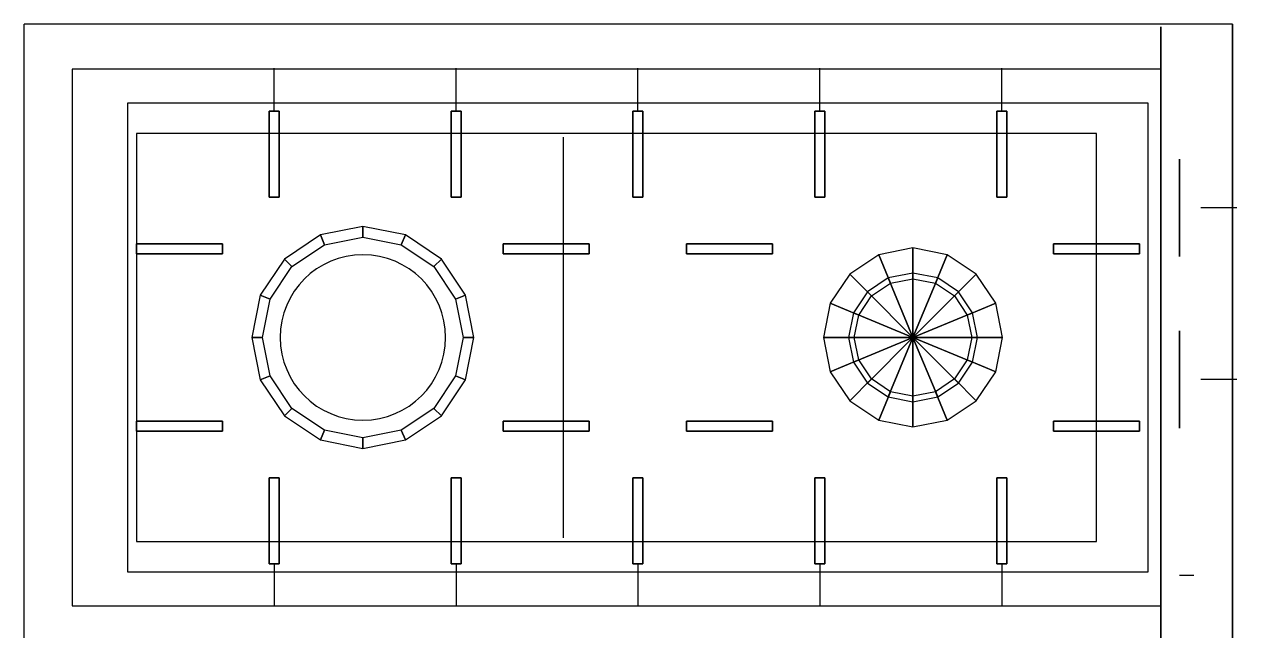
# Model space of a CAD drawing. Header units: millimetres. Extents: x 44201 to 155283, y 19965 to 32744.
# Drawn here: x 152585.9 to 152666.2, y 28400 to 28440.2 of the extents above; entities that cross this region are included whole.
import ezdxf

# ---------------------------------------------------------------- set-up
doc = ezdxf.new("R2010")
doc.units = ezdxf.units.MM
doc.layers.add('BLOK', color=7, linetype='Continuous')
doc.layers.add('ölçüler', color=143, linetype='Continuous', lineweight=5)

# ---------------------------------------------------------------- blocks, each defined once
blk = doc.blocks.new('dghgdsg')
at = {"layer": 'BLOK'}
for p, q in [((234925.903, 2496.231), (234845.903, 2496.231)), ((234845.903, 2415.622), (234845.903, 2496.231)), ((234925.903, 2415.622), (234925.903, 2495.622)), ((234925.903, 2495.622, -18.022), (234925.903, 2415.622, -18.022)), ((234849.071, 2493.263), (234849.071, 2457.692)), ((234921.16, 2493.263), (234849.071, 2493.263)), ((234862.445, 2490.465, 82.145), (234862.445, 2493.31, 82.145)), ((234874.492, 2490.465, 82.145), (234874.492, 2493.31, 82.145)), ((234886.538, 2490.465, 82.145), (234886.538, 2493.31, 82.145)), ((234898.585, 2490.465, 82.145), (234898.585, 2493.31, 82.145)), ((234910.631, 2490.465, 82.145), (234910.631, 2493.31, 82.145)), ((234921.16, 2457.692), (234921.16, 2493.263)), ((234852.77, 2459.921, 80.627), (234852.77, 2491.034, 80.627)), ((234852.77, 2491.034, 80.627), (234920.307, 2491.034, 80.627)), ((234920.307, 2491.034, 80.627), (234920.307, 2459.921, 80.627)), ((234853.339, 2488.994), (234853.339, 2461.961)), ((234916.892, 2488.994), (234853.339, 2488.994)), ((234916.892, 2461.961), (234916.892, 2488.994)), ((234926.188, 2484.07, 4.932), (234923.816, 2484.07, 4.932)), ((234926.188, 2472.688, 4.932), (234923.816, 2472.688, 4.932)), ((234853.339, 2461.961), (234916.892, 2461.961)), ((234920.307, 2459.921, 80.627), (234852.77, 2459.921, 80.627)), ((234862.445, 2460.49, 82.145), (234862.445, 2457.645, 82.145)), ((234874.492, 2460.49, 82.145), (234874.492, 2457.645, 82.145)), ((234886.538, 2460.49, 82.145), (234886.538, 2457.645, 82.145)), ((234898.585, 2460.49, 82.145), (234898.585, 2457.645, 82.145)), ((234910.631, 2460.49, 82.145), (234910.631, 2457.645, 82.145)), ((234849.071, 2457.692), (234921.16, 2457.692))]:
    blk.add_line(p, q, dxfattribs=at)
at = {"layer": 'BLOK', "extrusion": (1, -1.17146e-15, 0)}
for p, q in [((234881.606, 2462.198, 76.833), (234881.606, 2488.757, 76.833)), ((234881.606, 2488.757, 76.833), (234881.606, 2488.757, 79.678)), ((234881.606, 2462.198, 79.678), (234881.606, 2462.198, 76.833))]:
    blk.add_line(p, q, dxfattribs=at)
at = {"layer": 'BLOK', "extrusion": (-1.27146e-15, -1, 1.74533e-09)}
blk.add_line((234922.394, 2459.737, 0.474), (234923.342, 2459.737, -0.474), dxfattribs=at)
at = {"layer": 'BLOK', "extrusion": (1, -1.17146e-15, 0)}
for centre in [(2484.07, 7.873, 234922.394), (2472.688, 7.873, 234922.394)]:
    blk.add_circle(centre, 3.225, dxfattribs=at)
at = {"layer": 'BLOK'}
for start, end in [(90, 270), (270, 90)]:
    blk.add_arc((234868.326, 2475.478, 81.101), 5.478, start, end, dxfattribs=at)
for points in [[(234921.16, 2496.051), (234921.16, 2496.051), (234921.16, 2415.622, 39.839)], [(234925.903, 2496.231), (234925.903, 2495.622, -3.794), (234925.903, 2415.622, -3.794), (234925.903, 2415.622)], [(234921.16, 2495.622, 58.81), (234921.16, 2495.622, 39.839), (234921.16, 2415.622, 39.839), (234921.16, 2415.622, 58.81)], [(234925.903, 2495.622, -3.794), (234925.903, 2495.622, -3.794), (234925.903, 2415.622, -3.794)], [(234862.777, 2490.465, 82.524), (234862.777, 2490.465, 85.37), (234862.113, 2490.465, 85.37), (234862.113, 2490.465, 82.524)], [(234862.777, 2490.465, 85.37), (234862.777, 2490.465, 85.37), (234862.777, 2490.465, 85.37), (234862.113, 2490.465, 85.37)], [(234862.113, 2490.465, 82.524), (234862.113, 2490.465, 85.37), (234862.113, 2484.773, 85.37)], [(234862.113, 2490.465, 85.37), (234862.777, 2490.465, 85.37), (234862.777, 2484.773, 85.37), (234862.113, 2484.773, 85.37)], [(234862.113, 2484.773, 85.37), (234862.113, 2484.773, 85.37), (234862.113, 2490.465, 82.524)], [(234862.113, 2484.773, 85.37), (234862.777, 2484.773, 85.37), (234862.777, 2490.465, 82.524), (234862.113, 2490.465, 82.524)], [(234862.777, 2484.773, 85.37), (234862.777, 2484.773, 85.37), (234862.777, 2490.465, 85.37), (234862.777, 2490.465, 82.524)], [(234862.777, 2484.773, 85.37), (234862.777, 2484.773, 85.37), (234862.777, 2490.465, 85.37)], [(234874.824, 2490.465, 82.524), (234874.824, 2490.465, 85.37), (234874.16, 2490.465, 85.37), (234874.16, 2490.465, 82.524)], [(234874.824, 2490.465, 85.37), (234874.824, 2490.465, 85.37), (234874.824, 2490.465, 85.37), (234874.16, 2490.465, 85.37)], [(234874.16, 2490.465, 82.524), (234874.16, 2490.465, 85.37), (234874.16, 2484.773, 85.37)], [(234874.16, 2490.465, 85.37), (234874.824, 2490.465, 85.37), (234874.824, 2484.773, 85.37), (234874.16, 2484.773, 85.37)], [(234874.16, 2484.773, 85.37), (234874.16, 2484.773, 85.37), (234874.16, 2490.465, 82.524)], [(234874.16, 2484.773, 85.37), (234874.824, 2484.773, 85.37), (234874.824, 2490.465, 82.524), (234874.16, 2490.465, 82.524)], [(234874.824, 2484.773, 85.37), (234874.824, 2484.773, 85.37), (234874.824, 2490.465, 85.37), (234874.824, 2490.465, 82.524)], [(234874.824, 2484.773, 85.37), (234874.824, 2484.773, 85.37), (234874.824, 2490.465, 85.37)], [(234886.87, 2490.465, 82.524), (234886.87, 2490.465, 85.37), (234886.206, 2490.465, 85.37), (234886.206, 2490.465, 82.524)], [(234886.87, 2490.465, 85.37), (234886.87, 2490.465, 85.37), (234886.87, 2490.465, 85.37), (234886.206, 2490.465, 85.37)], [(234886.206, 2490.465, 82.524), (234886.206, 2490.465, 85.37), (234886.206, 2484.773, 85.37)], [(234886.206, 2490.465, 85.37), (234886.87, 2490.465, 85.37), (234886.87, 2484.773, 85.37), (234886.206, 2484.773, 85.37)], [(234886.206, 2484.773, 85.37), (234886.206, 2484.773, 85.37), (234886.206, 2490.465, 82.524)], [(234886.206, 2484.773, 85.37), (234886.87, 2484.773, 85.37), (234886.87, 2490.465, 82.524), (234886.206, 2490.465, 82.524)], [(234886.87, 2484.773, 85.37), (234886.87, 2484.773, 85.37), (234886.87, 2490.465, 85.37), (234886.87, 2490.465, 82.524)], [(234886.87, 2484.773, 85.37), (234886.87, 2484.773, 85.37), (234886.87, 2490.465, 85.37)], [(234898.917, 2490.465, 82.524), (234898.917, 2490.465, 85.37), (234898.253, 2490.465, 85.37), (234898.253, 2490.465, 82.524)], [(234898.917, 2490.465, 85.37), (234898.917, 2490.465, 85.37), (234898.917, 2490.465, 85.37), (234898.253, 2490.465, 85.37)], [(234898.253, 2490.465, 82.524), (234898.253, 2490.465, 85.37), (234898.253, 2484.773, 85.37)], [(234898.253, 2490.465, 85.37), (234898.917, 2490.465, 85.37), (234898.917, 2484.773, 85.37), (234898.253, 2484.773, 85.37)], [(234898.253, 2484.773, 85.37), (234898.253, 2484.773, 85.37), (234898.253, 2490.465, 82.524)], [(234898.253, 2484.773, 85.37), (234898.917, 2484.773, 85.37), (234898.917, 2490.465, 82.524), (234898.253, 2490.465, 82.524)], [(234898.917, 2484.773, 85.37), (234898.917, 2484.773, 85.37), (234898.917, 2490.465, 85.37), (234898.917, 2490.465, 82.524)], [(234898.917, 2484.773, 85.37), (234898.917, 2484.773, 85.37), (234898.917, 2490.465, 85.37)], [(234910.963, 2490.465, 82.524), (234910.963, 2490.465, 85.37), (234910.299, 2490.465, 85.37), (234910.299, 2490.465, 82.524)], [(234910.963, 2490.465, 85.37), (234910.963, 2490.465, 85.37), (234910.963, 2490.465, 85.37), (234910.299, 2490.465, 85.37)], [(234910.299, 2490.465, 82.524), (234910.299, 2490.465, 85.37), (234910.299, 2484.773, 85.37)], [(234910.299, 2490.465, 85.37), (234910.963, 2490.465, 85.37), (234910.963, 2484.773, 85.37), (234910.299, 2484.773, 85.37)], [(234910.299, 2484.773, 85.37), (234910.299, 2484.773, 85.37), (234910.299, 2490.465, 82.524)], [(234910.299, 2484.773, 85.37), (234910.963, 2484.773, 85.37), (234910.963, 2490.465, 82.524), (234910.299, 2490.465, 82.524)], [(234910.963, 2484.773, 85.37), (234910.963, 2484.773, 85.37), (234910.963, 2490.465, 85.37), (234910.963, 2490.465, 82.524)], [(234910.963, 2484.773, 85.37), (234910.963, 2484.773, 85.37), (234910.963, 2490.465, 85.37)], [(234862.113, 2484.773, 85.37), (234862.113, 2484.773, 85.37), (234862.113, 2484.773, 85.37)], [(234862.113, 2484.773, 85.37), (234862.777, 2484.773, 85.37), (234862.777, 2484.773, 85.37), (234862.113, 2484.773, 85.37)], [(234874.16, 2484.773, 85.37), (234874.16, 2484.773, 85.37), (234874.16, 2484.773, 85.37)], [(234874.16, 2484.773, 85.37), (234874.824, 2484.773, 85.37), (234874.824, 2484.773, 85.37), (234874.16, 2484.773, 85.37)], [(234886.206, 2484.773, 85.37), (234886.206, 2484.773, 85.37), (234886.206, 2484.773, 85.37)], [(234886.206, 2484.773, 85.37), (234886.87, 2484.773, 85.37), (234886.87, 2484.773, 85.37), (234886.206, 2484.773, 85.37)], [(234898.253, 2484.773, 85.37), (234898.253, 2484.773, 85.37), (234898.253, 2484.773, 85.37)], [(234898.253, 2484.773, 85.37), (234898.917, 2484.773, 85.37), (234898.917, 2484.773, 85.37), (234898.253, 2484.773, 85.37)], [(234910.299, 2484.773, 85.37), (234910.299, 2484.773, 85.37), (234910.299, 2484.773, 85.37)], [(234910.299, 2484.773, 85.37), (234910.963, 2484.773, 85.37), (234910.963, 2484.773, 85.37), (234910.299, 2484.773, 85.37)], [(234868.326, 2482.829, 76.833), (234865.513, 2482.269, 76.833), (234865.785, 2481.612, 81.101), (234868.326, 2482.117, 81.101)], [(234871.139, 2482.269, 76.833), (234868.326, 2482.829, 76.833), (234868.326, 2482.117, 81.101), (234870.867, 2481.612, 81.101)], [(234853.339, 2481.027, 82.524), (234853.339, 2481.027, 85.37), (234853.339, 2481.691, 85.37), (234853.339, 2481.691, 82.524)], [(234853.339, 2481.027, 85.37), (234853.339, 2481.027, 85.37), (234853.339, 2481.027, 85.37), (234853.339, 2481.691, 85.37)], [(234853.339, 2481.691, 82.524), (234853.339, 2481.691, 85.37), (234859.03, 2481.691, 85.37)], [(234853.339, 2481.691, 85.37), (234853.339, 2481.027, 85.37), (234859.03, 2481.027, 85.37), (234859.03, 2481.691, 85.37)], [(234859.03, 2481.691, 85.37), (234859.03, 2481.691, 85.37), (234853.339, 2481.691, 82.524)], [(234859.03, 2481.691, 85.37), (234859.03, 2481.027, 85.37), (234853.339, 2481.027, 82.524), (234853.339, 2481.691, 82.524)], [(234859.03, 2481.691, 85.37), (234859.03, 2481.691, 85.37), (234859.03, 2481.691, 85.37)], [(234859.03, 2481.691, 85.37), (234859.03, 2481.027, 85.37), (234859.03, 2481.027, 85.37), (234859.03, 2481.691, 85.37)], [(234865.513, 2482.269, 76.833), (234863.128, 2480.676, 76.833), (234863.631, 2480.173, 81.101), (234865.785, 2481.612, 81.101)], [(234873.524, 2480.676, 76.833), (234871.139, 2482.269, 76.833), (234870.867, 2481.612, 81.101), (234873.021, 2480.173, 81.101)], [(234883.313, 2481.691, 82.524), (234883.313, 2481.691, 85.37), (234877.622, 2481.691, 85.37)], [(234883.313, 2481.691, 85.37), (234883.313, 2481.027, 85.37), (234877.622, 2481.027, 85.37), (234877.622, 2481.691, 85.37)], [(234877.622, 2481.691, 85.37), (234877.622, 2481.691, 85.37), (234877.622, 2481.691, 85.37)], [(234877.622, 2481.691, 85.37), (234877.622, 2481.027, 85.37), (234877.622, 2481.027, 85.37), (234877.622, 2481.691, 85.37)], [(234877.622, 2481.691, 85.37), (234877.622, 2481.691, 85.37), (234883.313, 2481.691, 82.524)], [(234877.622, 2481.691, 85.37), (234877.622, 2481.027, 85.37), (234883.313, 2481.027, 82.524), (234883.313, 2481.691, 82.524)], [(234883.313, 2481.027, 82.524), (234883.313, 2481.027, 85.37), (234883.313, 2481.691, 85.37), (234883.313, 2481.691, 82.524)], [(234883.313, 2481.027, 85.37), (234883.313, 2481.027, 85.37), (234883.313, 2481.027, 85.37), (234883.313, 2481.691, 85.37)], [(234889.763, 2481.027, 82.524), (234889.763, 2481.027, 85.37), (234889.763, 2481.691, 85.37), (234889.763, 2481.691, 82.524)], [(234889.763, 2481.027, 85.37), (234889.763, 2481.027, 85.37), (234889.763, 2481.027, 85.37), (234889.763, 2481.691, 85.37)], [(234889.763, 2481.691, 82.524), (234889.763, 2481.691, 85.37), (234895.455, 2481.691, 85.37)], [(234889.763, 2481.691, 85.37), (234889.763, 2481.027, 85.37), (234895.455, 2481.027, 85.37), (234895.455, 2481.691, 85.37)], [(234895.455, 2481.691, 85.37), (234895.455, 2481.691, 85.37), (234889.763, 2481.691, 82.524)], [(234895.455, 2481.691, 85.37), (234895.455, 2481.027, 85.37), (234889.763, 2481.027, 82.524), (234889.763, 2481.691, 82.524)], [(234895.455, 2481.691, 85.37), (234895.455, 2481.691, 85.37), (234895.455, 2481.691, 85.37)], [(234895.455, 2481.691, 85.37), (234895.455, 2481.027, 85.37), (234895.455, 2481.027, 85.37), (234895.455, 2481.691, 85.37)], [(234919.738, 2481.691, 82.524), (234919.738, 2481.691, 85.37), (234914.046, 2481.691, 85.37)], [(234919.738, 2481.691, 85.37), (234919.738, 2481.027, 85.37), (234914.046, 2481.027, 85.37), (234914.046, 2481.691, 85.37)], [(234914.046, 2481.691, 85.37), (234914.046, 2481.691, 85.37), (234914.046, 2481.691, 85.37)], [(234914.046, 2481.691, 85.37), (234914.046, 2481.027, 85.37), (234914.046, 2481.027, 85.37), (234914.046, 2481.691, 85.37)], [(234914.046, 2481.691, 85.37), (234914.046, 2481.691, 85.37), (234919.738, 2481.691, 82.524)], [(234914.046, 2481.691, 85.37), (234914.046, 2481.027, 85.37), (234919.738, 2481.027, 82.524), (234919.738, 2481.691, 82.524)], [(234919.738, 2481.027, 82.524), (234919.738, 2481.027, 85.37), (234919.738, 2481.691, 85.37), (234919.738, 2481.691, 82.524)], [(234919.738, 2481.027, 85.37), (234919.738, 2481.027, 85.37), (234919.738, 2481.027, 85.37), (234919.738, 2481.691, 85.37)], [(234859.03, 2481.027, 85.37), (234859.03, 2481.027, 85.37), (234853.339, 2481.027, 85.37), (234853.339, 2481.027, 82.524)], [(234859.03, 2481.027, 85.37), (234859.03, 2481.027, 85.37), (234853.339, 2481.027, 85.37)], [(234877.622, 2481.027, 85.37), (234877.622, 2481.027, 85.37), (234883.313, 2481.027, 85.37), (234883.313, 2481.027, 82.524)], [(234877.622, 2481.027, 85.37), (234877.622, 2481.027, 85.37), (234883.313, 2481.027, 85.37)], [(234895.455, 2481.027, 85.37), (234895.455, 2481.027, 85.37), (234889.763, 2481.027, 85.37), (234889.763, 2481.027, 82.524)], [(234895.455, 2481.027, 85.37), (234895.455, 2481.027, 85.37), (234889.763, 2481.027, 85.37)], [(234902.482, 2480.955, 76.833), (234900.558, 2479.67, 76.833), (234902, 2478.228, 81.101), (234903.262, 2479.071, 81.101)], [(234904.75, 2481.406, 76.833), (234902.482, 2480.955, 76.833), (234903.262, 2479.071, 81.101), (234904.75, 2479.367, 81.101)], [(234907.019, 2480.955, 76.833), (234904.75, 2481.406, 76.833), (234904.75, 2479.367, 81.101), (234906.239, 2479.071, 81.101)], [(234908.943, 2479.67, 76.833), (234907.019, 2480.955, 76.833), (234906.239, 2479.071, 81.101), (234907.5, 2478.228, 81.101)], [(234914.046, 2481.027, 85.37), (234914.046, 2481.027, 85.37), (234919.738, 2481.027, 85.37), (234919.738, 2481.027, 82.524)], [(234914.046, 2481.027, 85.37), (234914.046, 2481.027, 85.37), (234919.738, 2481.027, 85.37)], [(234863.128, 2480.676, 76.833), (234861.534, 2478.291, 76.833), (234862.192, 2478.019, 81.101), (234863.631, 2480.173, 81.101)], [(234875.118, 2478.291, 76.833), (234873.524, 2480.676, 76.833), (234873.021, 2480.173, 81.101), (234874.461, 2478.019, 81.101)], [(234900.558, 2479.67, 76.833), (234899.273, 2477.746, 76.833), (234901.157, 2476.966, 81.101), (234902, 2478.228, 81.101)], [(234903.117, 2479.421, 81.101), (234901.732, 2478.496, 81.101), (234904.75, 2475.478, 81.67)], [(234904.75, 2479.746, 81.101), (234903.117, 2479.421, 81.101), (234904.75, 2475.478, 81.67)], [(234906.384, 2479.421, 81.101), (234904.75, 2479.746, 81.101), (234904.75, 2475.478, 81.67)], [(234907.769, 2478.496, 81.101), (234906.384, 2479.421, 81.101), (234904.75, 2475.478, 81.67)], [(234910.228, 2477.746, 76.833), (234908.943, 2479.67, 76.833), (234907.5, 2478.228, 81.101), (234908.343, 2476.966, 81.101)], [(234901.732, 2478.496, 81.101), (234900.807, 2477.111, 81.101), (234904.75, 2475.478, 81.67)], [(234908.694, 2477.111, 81.101), (234907.769, 2478.496, 81.101), (234904.75, 2475.478, 81.67)], [(234861.534, 2478.291, 76.833), (234860.975, 2475.478, 76.833), (234861.686, 2475.478, 81.101), (234862.192, 2478.019, 81.101)], [(234875.677, 2475.478, 76.833), (234875.118, 2478.291, 76.833), (234874.461, 2478.019, 81.101), (234874.966, 2475.478, 81.101)], [(234899.273, 2477.746, 76.833), (234898.822, 2475.478, 76.833), (234900.861, 2475.478, 81.101), (234901.157, 2476.966, 81.101)], [(234910.679, 2475.478, 76.833), (234910.228, 2477.746, 76.833), (234908.343, 2476.966, 81.101), (234908.64, 2475.478, 81.101)], [(234900.807, 2477.111, 81.101), (234900.482, 2475.478, 81.101), (234904.75, 2475.478, 81.67)], [(234909.019, 2475.478, 81.101), (234908.694, 2477.111, 81.101), (234904.75, 2475.478, 81.67)], [(234860.975, 2475.478, 76.833), (234861.534, 2472.664, 76.833), (234862.192, 2472.937, 81.101), (234861.686, 2475.478, 81.101)], [(234875.118, 2472.664, 76.833), (234875.677, 2475.478, 76.833), (234874.966, 2475.478, 81.101), (234874.461, 2472.937, 81.101)], [(234898.822, 2475.478, 76.833), (234899.273, 2473.209, 76.833), (234901.157, 2473.989, 81.101), (234900.861, 2475.478, 81.101)], [(234900.482, 2475.478, 81.101), (234900.807, 2473.844, 81.101), (234904.75, 2475.478, 81.67)], [(234900.807, 2473.844, 81.101), (234901.732, 2472.459, 81.101), (234904.75, 2475.478, 81.67)], [(234901.732, 2472.459, 81.101), (234903.117, 2471.534, 81.101), (234904.75, 2475.478, 81.67)], [(234903.117, 2471.534, 81.101), (234904.75, 2471.209, 81.101), (234904.75, 2475.478, 81.67)], [(234904.75, 2471.209, 81.101), (234906.384, 2471.534, 81.101), (234904.75, 2475.478, 81.67)], [(234906.384, 2471.534, 81.101), (234907.769, 2472.459, 81.101), (234904.75, 2475.478, 81.67)], [(234907.769, 2472.459, 81.101), (234908.694, 2473.844, 81.101), (234904.75, 2475.478, 81.67)], [(234908.694, 2473.844, 81.101), (234909.019, 2475.478, 81.101), (234904.75, 2475.478, 81.67)], [(234910.228, 2473.209, 76.833), (234910.679, 2475.478, 76.833), (234908.64, 2475.478, 81.101), (234908.343, 2473.989, 81.101)], [(234899.273, 2473.209, 76.833), (234900.558, 2471.286, 76.833), (234902, 2472.728, 81.101), (234901.157, 2473.989, 81.101)], [(234908.943, 2471.286, 76.833), (234910.228, 2473.209, 76.833), (234908.343, 2473.989, 81.101), (234907.5, 2472.728, 81.101)], [(234861.534, 2472.664, 76.833), (234863.128, 2470.279, 76.833), (234863.631, 2470.782, 81.101), (234862.192, 2472.937, 81.101)], [(234873.524, 2470.279, 76.833), (234875.118, 2472.664, 76.833), (234874.461, 2472.937, 81.101), (234873.021, 2470.782, 81.101)], [(234900.558, 2471.286, 76.833), (234902.482, 2470, 76.833), (234903.262, 2471.885, 81.101), (234902, 2472.728, 81.101)], [(234907.019, 2470, 76.833), (234908.943, 2471.286, 76.833), (234907.5, 2472.728, 81.101), (234906.239, 2471.885, 81.101)], [(234902.482, 2470, 76.833), (234904.75, 2469.549, 76.833), (234904.75, 2471.588, 81.101), (234903.262, 2471.885, 81.101)], [(234904.75, 2469.549, 76.833), (234907.019, 2470, 76.833), (234906.239, 2471.885, 81.101), (234904.75, 2471.588, 81.101)], [(234863.128, 2470.279, 76.833), (234865.513, 2468.686, 76.833), (234865.785, 2469.343, 81.101), (234863.631, 2470.782, 81.101)], [(234871.139, 2468.686, 76.833), (234873.524, 2470.279, 76.833), (234873.021, 2470.782, 81.101), (234870.867, 2469.343, 81.101)], [(234853.339, 2469.265, 82.524), (234853.339, 2469.265, 85.37), (234853.339, 2469.929, 85.37), (234853.339, 2469.929, 82.524)], [(234853.339, 2469.265, 85.37), (234853.339, 2469.265, 85.37), (234853.339, 2469.265, 85.37), (234853.339, 2469.929, 85.37)], [(234853.339, 2469.929, 82.524), (234853.339, 2469.929, 85.37), (234859.03, 2469.929, 85.37)], [(234853.339, 2469.929, 85.37), (234853.339, 2469.265, 85.37), (234859.03, 2469.265, 85.37), (234859.03, 2469.929, 85.37)], [(234859.03, 2469.929, 85.37), (234859.03, 2469.929, 85.37), (234853.339, 2469.929, 82.524)], [(234859.03, 2469.929, 85.37), (234859.03, 2469.265, 85.37), (234853.339, 2469.265, 82.524), (234853.339, 2469.929, 82.524)], [(234859.03, 2469.929, 85.37), (234859.03, 2469.929, 85.37), (234859.03, 2469.929, 85.37)], [(234859.03, 2469.929, 85.37), (234859.03, 2469.265, 85.37), (234859.03, 2469.265, 85.37), (234859.03, 2469.929, 85.37)], [(234883.313, 2469.929, 82.524), (234883.313, 2469.929, 85.37), (234877.622, 2469.929, 85.37)], [(234883.313, 2469.929, 85.37), (234883.313, 2469.265, 85.37), (234877.622, 2469.265, 85.37), (234877.622, 2469.929, 85.37)], [(234877.622, 2469.929, 85.37), (234877.622, 2469.929, 85.37), (234877.622, 2469.929, 85.37)], [(234877.622, 2469.929, 85.37), (234877.622, 2469.265, 85.37), (234877.622, 2469.265, 85.37), (234877.622, 2469.929, 85.37)], [(234877.622, 2469.929, 85.37), (234877.622, 2469.929, 85.37), (234883.313, 2469.929, 82.524)], [(234877.622, 2469.929, 85.37), (234877.622, 2469.265, 85.37), (234883.313, 2469.265, 82.524), (234883.313, 2469.929, 82.524)], [(234883.313, 2469.265, 82.524), (234883.313, 2469.265, 85.37), (234883.313, 2469.929, 85.37), (234883.313, 2469.929, 82.524)], [(234883.313, 2469.265, 85.37), (234883.313, 2469.265, 85.37), (234883.313, 2469.265, 85.37), (234883.313, 2469.929, 85.37)], [(234889.763, 2469.265, 82.524), (234889.763, 2469.265, 85.37), (234889.763, 2469.929, 85.37), (234889.763, 2469.929, 82.524)], [(234889.763, 2469.265, 85.37), (234889.763, 2469.265, 85.37), (234889.763, 2469.265, 85.37), (234889.763, 2469.929, 85.37)], [(234889.763, 2469.929, 82.524), (234889.763, 2469.929, 85.37), (234895.455, 2469.929, 85.37)], [(234889.763, 2469.929, 85.37), (234889.763, 2469.265, 85.37), (234895.455, 2469.265, 85.37), (234895.455, 2469.929, 85.37)], [(234895.455, 2469.929, 85.37), (234895.455, 2469.929, 85.37), (234889.763, 2469.929, 82.524)], [(234895.455, 2469.929, 85.37), (234895.455, 2469.265, 85.37), (234889.763, 2469.265, 82.524), (234889.763, 2469.929, 82.524)], [(234895.455, 2469.929, 85.37), (234895.455, 2469.929, 85.37), (234895.455, 2469.929, 85.37)], [(234895.455, 2469.929, 85.37), (234895.455, 2469.265, 85.37), (234895.455, 2469.265, 85.37), (234895.455, 2469.929, 85.37)], [(234919.738, 2469.929, 82.524), (234919.738, 2469.929, 85.37), (234914.046, 2469.929, 85.37)], [(234919.738, 2469.929, 85.37), (234919.738, 2469.265, 85.37), (234914.046, 2469.265, 85.37), (234914.046, 2469.929, 85.37)], [(234914.046, 2469.929, 85.37), (234914.046, 2469.929, 85.37), (234914.046, 2469.929, 85.37)], [(234914.046, 2469.929, 85.37), (234914.046, 2469.265, 85.37), (234914.046, 2469.265, 85.37), (234914.046, 2469.929, 85.37)], [(234914.046, 2469.929, 85.37), (234914.046, 2469.929, 85.37), (234919.738, 2469.929, 82.524)], [(234914.046, 2469.929, 85.37), (234914.046, 2469.265, 85.37), (234919.738, 2469.265, 82.524), (234919.738, 2469.929, 82.524)], [(234919.738, 2469.265, 82.524), (234919.738, 2469.265, 85.37), (234919.738, 2469.929, 85.37), (234919.738, 2469.929, 82.524)], [(234919.738, 2469.265, 85.37), (234919.738, 2469.265, 85.37), (234919.738, 2469.265, 85.37), (234919.738, 2469.929, 85.37)], [(234859.03, 2469.265, 85.37), (234859.03, 2469.265, 85.37), (234853.339, 2469.265, 85.37), (234853.339, 2469.265, 82.524)], [(234859.03, 2469.265, 85.37), (234859.03, 2469.265, 85.37), (234853.339, 2469.265, 85.37)], [(234865.513, 2468.686, 76.833), (234868.326, 2468.126, 76.833), (234868.326, 2468.838, 81.101), (234865.785, 2469.343, 81.101)], [(234868.326, 2468.126, 76.833), (234871.139, 2468.686, 76.833), (234870.867, 2469.343, 81.101), (234868.326, 2468.838, 81.101)], [(234877.622, 2469.265, 85.37), (234877.622, 2469.265, 85.37), (234883.313, 2469.265, 85.37), (234883.313, 2469.265, 82.524)], [(234877.622, 2469.265, 85.37), (234877.622, 2469.265, 85.37), (234883.313, 2469.265, 85.37)], [(234895.455, 2469.265, 85.37), (234895.455, 2469.265, 85.37), (234889.763, 2469.265, 85.37), (234889.763, 2469.265, 82.524)], [(234895.455, 2469.265, 85.37), (234895.455, 2469.265, 85.37), (234889.763, 2469.265, 85.37)], [(234914.046, 2469.265, 85.37), (234914.046, 2469.265, 85.37), (234919.738, 2469.265, 85.37), (234919.738, 2469.265, 82.524)], [(234914.046, 2469.265, 85.37), (234914.046, 2469.265, 85.37), (234919.738, 2469.265, 85.37)], [(234862.113, 2460.49, 82.524), (234862.113, 2460.49, 85.37), (234862.113, 2466.182, 85.37)], [(234862.113, 2460.49, 85.37), (234862.777, 2460.49, 85.37), (234862.777, 2466.182, 85.37), (234862.113, 2466.182, 85.37)], [(234862.113, 2466.182, 85.37), (234862.113, 2466.182, 85.37), (234862.113, 2466.182, 85.37)], [(234862.113, 2466.182, 85.37), (234862.777, 2466.182, 85.37), (234862.777, 2466.182, 85.37), (234862.113, 2466.182, 85.37)], [(234862.113, 2466.182, 85.37), (234862.113, 2466.182, 85.37), (234862.113, 2460.49, 82.524)], [(234862.113, 2466.182, 85.37), (234862.777, 2466.182, 85.37), (234862.777, 2460.49, 82.524), (234862.113, 2460.49, 82.524)], [(234862.777, 2466.182, 85.37), (234862.777, 2466.182, 85.37), (234862.777, 2460.49, 85.37), (234862.777, 2460.49, 82.524)], [(234862.777, 2466.182, 85.37), (234862.777, 2466.182, 85.37), (234862.777, 2460.49, 85.37)], [(234874.16, 2460.49, 82.524), (234874.16, 2460.49, 85.37), (234874.16, 2466.182, 85.37)], [(234874.16, 2460.49, 85.37), (234874.824, 2460.49, 85.37), (234874.824, 2466.182, 85.37), (234874.16, 2466.182, 85.37)], [(234874.16, 2466.182, 85.37), (234874.16, 2466.182, 85.37), (234874.16, 2466.182, 85.37)], [(234874.16, 2466.182, 85.37), (234874.824, 2466.182, 85.37), (234874.824, 2466.182, 85.37), (234874.16, 2466.182, 85.37)], [(234874.16, 2466.182, 85.37), (234874.16, 2466.182, 85.37), (234874.16, 2460.49, 82.524)], [(234874.16, 2466.182, 85.37), (234874.824, 2466.182, 85.37), (234874.824, 2460.49, 82.524), (234874.16, 2460.49, 82.524)], [(234874.824, 2466.182, 85.37), (234874.824, 2466.182, 85.37), (234874.824, 2460.49, 85.37), (234874.824, 2460.49, 82.524)], [(234874.824, 2466.182, 85.37), (234874.824, 2466.182, 85.37), (234874.824, 2460.49, 85.37)], [(234886.206, 2460.49, 82.524), (234886.206, 2460.49, 85.37), (234886.206, 2466.182, 85.37)], [(234886.206, 2460.49, 85.37), (234886.87, 2460.49, 85.37), (234886.87, 2466.182, 85.37), (234886.206, 2466.182, 85.37)], [(234886.206, 2466.182, 85.37), (234886.206, 2466.182, 85.37), (234886.206, 2466.182, 85.37)], [(234886.206, 2466.182, 85.37), (234886.87, 2466.182, 85.37), (234886.87, 2466.182, 85.37), (234886.206, 2466.182, 85.37)], [(234886.206, 2466.182, 85.37), (234886.206, 2466.182, 85.37), (234886.206, 2460.49, 82.524)], [(234886.206, 2466.182, 85.37), (234886.87, 2466.182, 85.37), (234886.87, 2460.49, 82.524), (234886.206, 2460.49, 82.524)], [(234886.87, 2466.182, 85.37), (234886.87, 2466.182, 85.37), (234886.87, 2460.49, 85.37), (234886.87, 2460.49, 82.524)], [(234886.87, 2466.182, 85.37), (234886.87, 2466.182, 85.37), (234886.87, 2460.49, 85.37)], [(234898.253, 2460.49, 82.524), (234898.253, 2460.49, 85.37), (234898.253, 2466.182, 85.37)], [(234898.253, 2460.49, 85.37), (234898.917, 2460.49, 85.37), (234898.917, 2466.182, 85.37), (234898.253, 2466.182, 85.37)], [(234898.253, 2466.182, 85.37), (234898.253, 2466.182, 85.37), (234898.253, 2466.182, 85.37)], [(234898.253, 2466.182, 85.37), (234898.917, 2466.182, 85.37), (234898.917, 2466.182, 85.37), (234898.253, 2466.182, 85.37)], [(234898.253, 2466.182, 85.37), (234898.253, 2466.182, 85.37), (234898.253, 2460.49, 82.524)], [(234898.253, 2466.182, 85.37), (234898.917, 2466.182, 85.37), (234898.917, 2460.49, 82.524), (234898.253, 2460.49, 82.524)], [(234898.917, 2466.182, 85.37), (234898.917, 2466.182, 85.37), (234898.917, 2460.49, 85.37), (234898.917, 2460.49, 82.524)], [(234898.917, 2466.182, 85.37), (234898.917, 2466.182, 85.37), (234898.917, 2460.49, 85.37)], [(234910.299, 2460.49, 82.524), (234910.299, 2460.49, 85.37), (234910.299, 2466.182, 85.37)], [(234910.299, 2460.49, 85.37), (234910.963, 2460.49, 85.37), (234910.963, 2466.182, 85.37), (234910.299, 2466.182, 85.37)], [(234910.299, 2466.182, 85.37), (234910.299, 2466.182, 85.37), (234910.299, 2466.182, 85.37)], [(234910.299, 2466.182, 85.37), (234910.963, 2466.182, 85.37), (234910.963, 2466.182, 85.37), (234910.299, 2466.182, 85.37)], [(234910.299, 2466.182, 85.37), (234910.299, 2466.182, 85.37), (234910.299, 2460.49, 82.524)], [(234910.299, 2466.182, 85.37), (234910.963, 2466.182, 85.37), (234910.963, 2460.49, 82.524), (234910.299, 2460.49, 82.524)], [(234910.963, 2466.182, 85.37), (234910.963, 2466.182, 85.37), (234910.963, 2460.49, 85.37), (234910.963, 2460.49, 82.524)], [(234910.963, 2466.182, 85.37), (234910.963, 2466.182, 85.37), (234910.963, 2460.49, 85.37)], [(234862.777, 2460.49, 82.524), (234862.777, 2460.49, 85.37), (234862.113, 2460.49, 85.37), (234862.113, 2460.49, 82.524)], [(234862.777, 2460.49, 85.37), (234862.777, 2460.49, 85.37), (234862.777, 2460.49, 85.37), (234862.113, 2460.49, 85.37)], [(234874.824, 2460.49, 82.524), (234874.824, 2460.49, 85.37), (234874.16, 2460.49, 85.37), (234874.16, 2460.49, 82.524)], [(234874.824, 2460.49, 85.37), (234874.824, 2460.49, 85.37), (234874.824, 2460.49, 85.37), (234874.16, 2460.49, 85.37)], [(234886.87, 2460.49, 82.524), (234886.87, 2460.49, 85.37), (234886.206, 2460.49, 85.37), (234886.206, 2460.49, 82.524)], [(234886.87, 2460.49, 85.37), (234886.87, 2460.49, 85.37), (234886.87, 2460.49, 85.37), (234886.206, 2460.49, 85.37)], [(234898.917, 2460.49, 82.524), (234898.917, 2460.49, 85.37), (234898.253, 2460.49, 85.37), (234898.253, 2460.49, 82.524)], [(234898.917, 2460.49, 85.37), (234898.917, 2460.49, 85.37), (234898.917, 2460.49, 85.37), (234898.253, 2460.49, 85.37)], [(234910.963, 2460.49, 82.524), (234910.963, 2460.49, 85.37), (234910.299, 2460.49, 85.37), (234910.299, 2460.49, 82.524)], [(234910.963, 2460.49, 85.37), (234910.963, 2460.49, 85.37), (234910.963, 2460.49, 85.37), (234910.299, 2460.49, 85.37)]]:
    blk.add_3dface(points, dxfattribs=at)

msp = doc.modelspace()

# ---------------------------------------------------------------- block references
at = {"layer": 'ölçüler'}
msp.add_blockref('dghgdsg', (-82260.017, 25943.957), dxfattribs=at)

doc.saveas('drawing.dxf')
